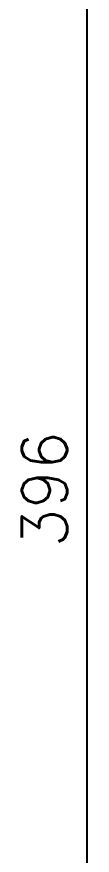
# Model space of a CAD drawing. Extents: x -58 to 5689, y 66 to 4123.
# Drawn here: x 179.1 to 195.3, y 2471.1 to 2680.5 of the extents above; entities that cross this region are included whole.
import ezdxf
from ezdxf.xclip import XClip

# ---------------------------------------------------------------- set-up
doc = ezdxf.new("R2010")
doc.units = 0
doc.header["$LTSCALE"] = 30
doc.header["$MEASUREMENT"] = 0
doc.header["$XCLIPFRAME"] = 0
doc.layers.get('0').update_dxf_attribs({"linetype": 'CONTINUOUS'})
doc.layers.add("EJEF-F'$0$RLA-COTAS1", color=2, linetype='CONTINUOUS')
doc.styles.add("EJEF-F'$0$RomanS", font='romans.shx', dxfattribs={"height": 11.25})
doc.dimstyles.new("EJEF-F'$0$ING-50", dxfattribs={"dimscale": 50, "dimtxt": 0.27, "dimasz": 0.3, "dimexe": 0, "dimexo": 0, "dimgap": 0.1, "dimtad": 1, "dimdec": 1, "dimzin": 12, "dimdsep": 46, "dimtxsty": "EJEF-F'$0$RomanS", "dimblk": "EJEF-F'$0$TICK1", "dimblk1": "EJEF-F'$0$TICK1", "dimblk2": "EJEF-F'$0$TICK1", "dimcen": 0.09, "dimclrd": 2, "dimclre": 1, "dimclrt": 3, "dimadec": 0, "dimazin": 0, "dimtfac": 1, "dimtdec": 0, "dimtix": 1, "dimtmove": 2, "dimatfit": 3, "dimldrblk": "EJEF-F'$0$TICK1", "dimfxl": 0, "dimfxlon": 1, "dimtolj": 1, "dimtzin": 0, "dimarcsym": 0})

# ---------------------------------------------------------------- blocks, each defined once
blk = doc.blocks.new("EJEF-F'$0$TICK1")
at = {"color": 2, "const_width": 0.2}
blk.add_lwpolyline([(-0.3, -0.3), (0.3, 0.3)], dxfattribs=at)
at = {"color": 2}
for points in [[(0, 0), (-1, 0)], [(0, 0), (1, 0)]]:
    blk.add_lwpolyline(points, dxfattribs=at)
blk = doc.blocks.new("EJEF-F'$0$DIMBLOCK14-EJE F-F_")
at = {"layer": "EJEF-F'$0$RLA-COTAS1", "color": 2, "lineweight": -2, "transparency": 16777216}
blk.add_line((-1944.65, 10), (-1944.65, 376), dxfattribs=at)
at = {"layer": "EJEF-F'$0$RLA-COTAS1", "color": 2, "lineweight": -2, "transparency": 16777216, "xscale": 15, "yscale": 15, "zscale": 15}
for p, rotation in [((-1944.65, 391), 90), ((-1944.65, -5), 270)]:
    blk.add_blockref("EJEF-F'$0$TICK1", p, dxfattribs=dict(at, rotation=rotation))
at = {"layer": "EJEF-F'$0$RLA-COTAS1", "color": 3, "transparency": 16777216, "insert": (-1955.27, 193), "char_height": 11.25, "attachment_point": 5, "rotation": 90, "style": "EJEF-F'$0$RomanS"}
blk.add_mtext('\\A1;396', dxfattribs=at)
blk = doc.blocks.new("EJEF-F'")
at = {"layer": "EJEF-F'$0$RLA-COTAS1"}
dim = blk.add_linear_dim(base=(-1944.65, 391), p1=(-1949.65, -5), p2=(-1949.65, 391), angle=90, dimstyle="EJEF-F'$0$ING-50", override={"dimexe": 0, "dimexo": 0, "dimdec": 1, "dimfxl": 0, "dimfxlon": 1}, dxfattribs=at)
dim.commit()
dim.dimension.update_dxf_attribs({"geometry": "EJEF-F'$0$DIMBLOCK14-EJE F-F_", "text_midpoint": (-1955.27, 193)})

msp = doc.modelspace()

# ---------------------------------------------------------------- block references
ref = msp.add_blockref("EJEF-F'", (2139.98, 2369.47))
XClip(ref).set_block_clipping_path([(-2004.783703171, -1263.5272463381), (2026.7450959108, 1590.6902151833)])

doc.saveas('drawing.dxf')
